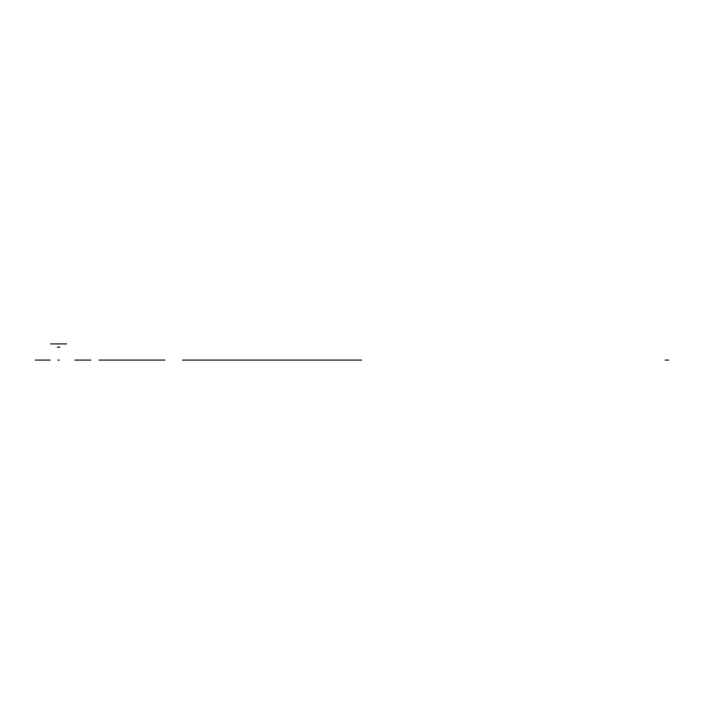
<?xml version="1.0" encoding="UTF-8"?>
<svg xmlns="http://www.w3.org/2000/svg" width="704" height="704" viewBox="0 0 704 704"><rect width="100%" height="100%" fill="white"/><g stroke="black" fill="none" stroke-linecap="round" stroke-linejoin="round"><path stroke-width="1.06" d="M50.521 343.922L66.669 343.922M57.218 347.151L59.972 347.151M35.2 360.078L50.213 360.078M57.825 360.078L59.365 360.078M74.747 360.078L90.895 360.078M98.965 360.078L164.912 360.078M182.45 360.078L361.768 360.078M665.06 360.078L668.8 360.078"/></g></svg>
